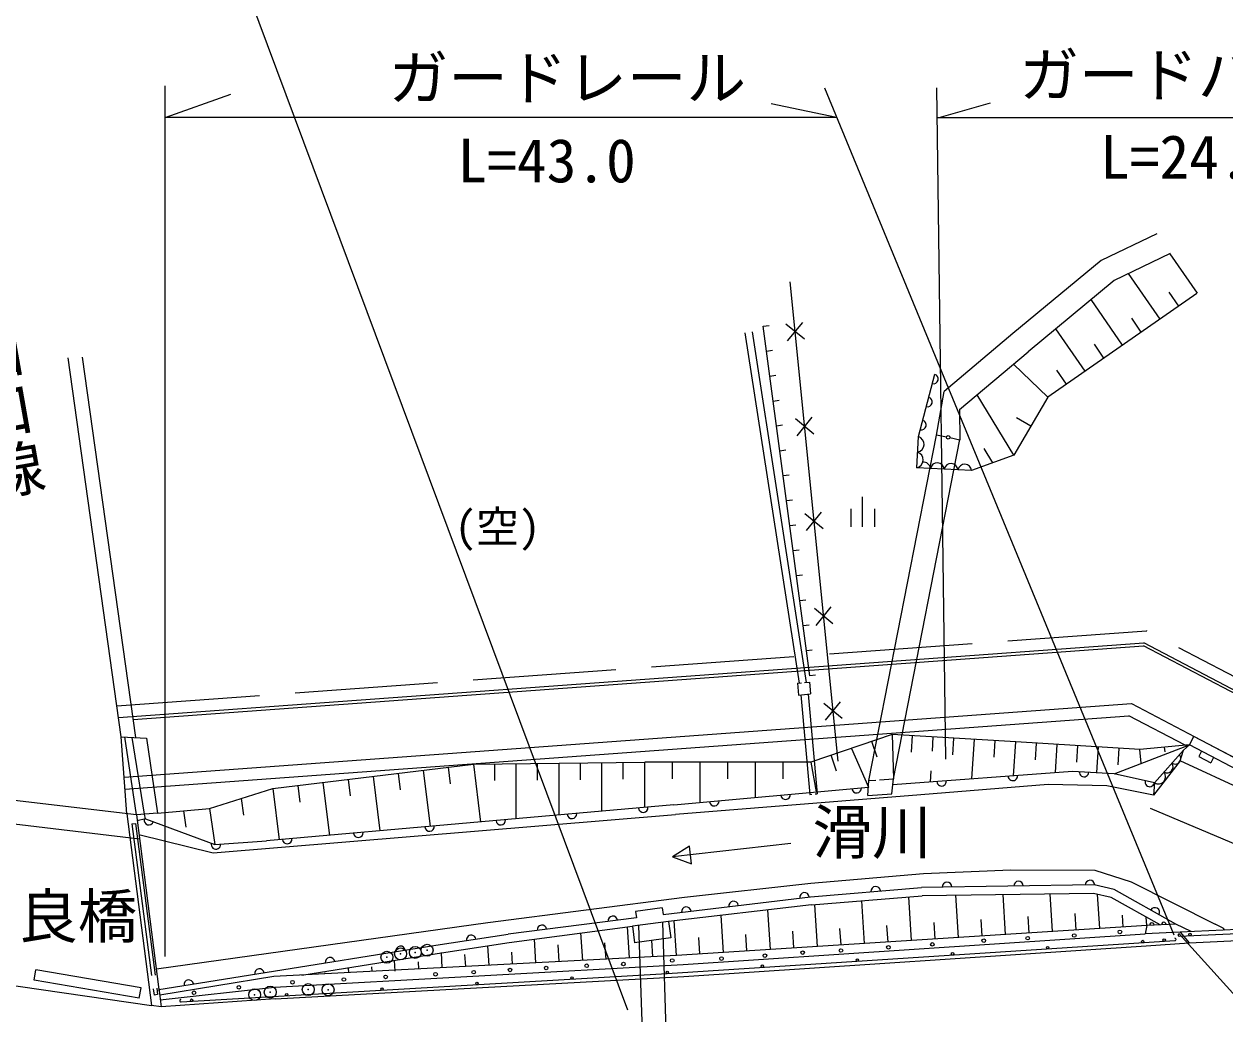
# Model space of a CAD drawing. Units: millimetres, scale not verified. Extents: x 40000 to 680000, y 20000 to 380000.
# Drawn here: x 496952 to 547366, y 298482 to 340020 of the extents above; entities that cross this region are included whole.
import ezdxf
from ezdxf.enums import TextEntityAlignment as Align

# ---------------------------------------------------------------- set-up
doc = ezdxf.new("R2010")
doc.units = ezdxf.units.MM
doc.header["$LTSCALE"] = 1000
doc.header["$PDMODE"] = 32
doc.header["$PDSIZE"] = 500
doc.linetypes.add('DASHED', pattern=[7.5, 6, -1.5])
for name, color, linetype, lineweight in [('M-BGD', 7, 'Continuous', 13), ('M-STR-HTXT', 7, 'Continuous', 13), ('M-STR-STR1', 1, 'Continuous', 13), ('名称未設定-25', 7, 'DASHED', 13)]:
    doc.layers.add(name, color=color, linetype=linetype, lineweight=lineweight)
doc.layers.add('M-BMK-HTXT', color=7, linetype='Continuous')
doc.styles.add('@ＭＳ ゴシック', font='')
doc.styles.add('ＭＳ ゴシック', font='')
doc.styles.get('@ＭＳ ゴシック').set_extended_font_data('@MS Gothic')
doc.styles.get('ＭＳ ゴシック').set_extended_font_data('MS Gothic')

msp = doc.modelspace()

# ---------------------------------------------------------------- linework, layer by layer
at = {"layer": 'M-BGD'}
for p, q in [((544502, 331223), (542164, 330101)), ((545066, 330385), (542708, 329253)), ((546209, 328733), (545063, 330383)), ((542164, 330101), (538460, 327033)), ((531123, 309095), (529111, 329209)), ((542708, 329253), (539101, 326266)), ((544639, 327642), (543317, 329545)), ((546188, 328719), (539928, 324369)), ((545424, 328188), (545025, 328763)), ((543069, 326551), (541745, 328456)), ((527984, 327343), (528232, 327376)), ((529935, 312670), (527984, 327343)), ((529708, 326796), (528934, 327429)), ((529004, 326725), (529638, 327499)), ((541499, 325460), (540268, 327232)), ((543854, 327097), (543454, 327672)), ((529504, 312369), (527229, 327062)), ((529803, 312396), (527526, 327108)), ((538460, 327033), (535583, 324605)), ((528124, 326295), (528371, 326328)), ((536228, 323841), (539101, 326266)), ((542284, 326006), (541884, 326580)), ((501029, 310111), (498805, 326009)), ((501639, 310080), (499406, 326043)), ((539928, 324369), (538494, 325753)), ((528263, 325247), (528511, 325280)), ((534500, 322708), (535180, 325321)), ((540713, 324914), (540314, 325489)), ((528402, 324199), (528650, 324232)), ((535254, 322775), (535583, 324605)), ((538509, 321923), (536959, 324458)), ((539928, 324369), (538509, 321923)), ((536228, 323841), (536231, 322561)), ((528789, 323184), (528542, 323151)), ((530106, 322816), (529332, 323449)), ((529402, 322745), (530036, 323519)), ((539219, 323146), (538613, 323497)), ((532422, 308274), (535254, 322775)), ((534428, 321402), (534500, 322708)), ((535670, 322684), (535254, 322775)), ((536231, 322561), (535815, 322652)), ((533454, 308341), (536236, 322584)), ((537618, 321605), (537252, 322202)), ((528929, 322136), (528681, 322103)), ((538509, 321923), (536726, 321286)), ((536726, 321286), (534428, 321402)), ((529068, 321088), (528820, 321055)), ((532156, 318928), (532156, 320178)), ((529207, 320040), (528960, 320007)), ((531656, 319678), (531656, 318928)), ((532656, 319678), (532656, 318928)), ((530504, 318836), (529730, 319469)), ((529800, 318765), (530434, 319539)), ((529347, 318991), (529099, 318958)), ((529486, 317943), (529238, 317910)), ((529625, 316895), (529378, 316862)), ((529765, 315847), (529517, 315814)), ((530902, 314855), (530128, 315489)), ((530198, 314785), (530832, 315559)), ((529904, 314799), (529656, 314766)), ((500916, 310918), (543964, 314049)), ((501532, 310842), (543939, 313927)), ((530043, 313751), (529796, 313718)), ((550406, 310539), (543939, 313927)), ((550470, 310641), (543964, 314049)), ((530183, 312703), (529935, 312670)), ((529420, 312361), (529583, 312376)), ((529420, 312361), (529465, 311863)), ((529720, 312388), (529918, 312406)), ((529918, 312406), (529963, 311908)), ((529465, 311863), (529963, 311908)), ((529565, 311872), (529942, 307697)), ((529864, 311899), (530241, 307724)), ((530596, 310805), (531230, 311579)), ((501151, 308417), (543435, 311504)), ((531300, 310875), (530526, 311508)), ((543435, 311504), (549125, 308523)), ((501188, 307918), (543329, 310995)), ((545689, 309759), (543329, 310995)), ((501029, 310111), (502098, 310057)), ((501262, 306886), (501029, 310111)), ((501672, 306838), (501181, 310104)), ((502013, 306866), (501487, 310088)), ((502098, 310057), (502556, 306910)), ((533397, 310208), (529981, 309047)), ((533397, 310208), (533454, 308341)), ((538583, 309900), (533397, 310208)), ((534210, 309462), (534253, 310160)), ((535085, 309509), (535121, 310107)), ((535947, 309355), (535990, 310054)), ((545872, 309776), (546058, 310130)), ((545872, 309776), (546058, 310130)), ((549125, 308523), (546058, 310130)), ((531689, 309627), (532402, 307999)), ((532768, 309255), (532543, 309918)), ((536744, 308343), (536846, 310007)), ((537671, 309255), (537714, 309953)), ((538495, 308475), (538583, 309900)), ((543793, 309581), (538583, 309900)), ((539408, 309148), (539451, 309847)), ((540247, 308607), (540319, 309794)), ((541145, 309042), (541188, 309741)), ((541990, 308608), (542056, 309687)), ((542708, 308563), (545872, 309776)), ((542708, 308563), (545872, 309776)), ((542882, 308936), (542925, 309634)), ((545872, 309776), (543793, 309581)), ((545872, 309776), (543793, 309581)), ((543847, 309000), (543793, 309581)), ((545622, 309551), (544404, 308174)), ((545622, 309551), (544404, 308174)), ((544851, 309479), (544833, 309678)), ((544851, 309479), (544833, 309678)), ((545486, 309107), (545622, 309551)), ((545486, 309107), (545622, 309551)), ((545872, 309776), (545622, 309551)), ((545872, 309776), (545622, 309551)), ((548910, 308184), (545872, 309776)), ((515814, 308961), (523007, 309042)), ((529981, 309047), (523007, 309042)), ((523009, 307142), (523007, 309042)), ((524170, 308343), (524170, 309042)), ((525333, 307354), (525332, 309043)), ((526495, 308344), (526494, 309044)), ((527658, 307566), (527657, 309045)), ((528819, 308346), (528819, 309046)), ((529981, 309047), (530199, 307798)), ((531060, 308674), (530835, 309337)), ((545486, 309107), (544369, 307665)), ((545486, 309107), (544369, 307665)), ((548266, 307814), (545486, 309107)), ((546379, 309510), (546263, 309289)), ((546263, 309289), (546769, 309024)), ((546885, 309245), (546769, 309024)), ((507398, 307940), (515814, 308961)), ((512658, 308578), (512742, 307884)), ((513710, 308706), (513996, 306350)), ((514762, 308834), (514846, 308139)), ((515814, 308961), (516108, 306536)), ((516714, 308271), (516713, 308971)), ((517614, 306669), (517613, 308981)), ((518512, 308291), (518512, 308991)), ((519413, 306828), (519411, 309001)), ((520311, 308311), (520310, 309011)), ((521211, 306987), (521209, 309022)), ((522109, 308332), (522108, 309032)), ((540970, 308661), (533426, 308093)), ((535005, 308212), (535034, 308682)), ((542708, 308563), (540970, 308661)), ((544404, 308174), (542708, 308563)), ((508450, 308068), (508534, 307373)), ((509502, 308196), (509771, 305977)), ((510554, 308323), (510638, 307628)), ((511606, 308451), (511883, 306163)), ((532376, 307651), (532422, 308274)), ((532422, 308274), (532709, 308293)), ((532859, 308302), (533454, 308341)), ((533383, 307716), (533454, 308341)), ((539948, 308116), (534593, 307671)), ((542411, 308060), (539948, 308116)), ((544369, 307665), (542411, 308060)), ((544404, 308174), (544369, 307665)), ((501672, 306838), (493698, 307771)), ((504733, 307104), (507398, 307940)), ((507398, 307940), (507658, 305790)), ((524234, 307254), (532402, 307999)), ((534593, 307671), (524294, 306855)), ((529942, 307697), (530017, 307704)), ((530166, 307718), (530241, 307724)), ((532376, 307651), (533383, 307716)), ((502556, 306910), (504733, 307104)), ((504733, 307104), (504957, 305592)), ((506065, 307522), (506168, 306830)), ((524234, 307254), (507129, 305743)), ((544230, 307121), (548164, 305454)), ((501804, 305815), (492945, 306865)), ((501262, 306886), (502301, 298834)), ((502556, 306910), (501672, 306838)), ((501672, 306838), (502632, 299397)), ((502045, 306669), (501704, 306586)), ((502045, 306669), (502013, 306866)), ((502045, 306669), (504957, 305592)), ((503644, 307007), (503747, 306315)), ((504886, 305248), (524294, 306855)), ((501479, 306453), (501628, 306473)), ((501479, 306453), (502303, 300092)), ((501628, 306473), (502452, 300108)), ((501778, 306013), (504886, 305248)), ((504957, 305592), (507129, 305743)), ((529146, 305630), (524178, 305069)), ((524881, 305526), (524178, 305069)), ((524965, 304780), (524881, 305526)), ((524178, 305069), (524965, 304780)), ((534711, 304369), (538377, 304533)), ((538377, 304533), (541907, 304515)), ((541907, 304515), (543434, 304027)), ((529981, 303975), (534711, 304369)), ((543434, 304027), (546951, 302252)), ((524680, 303376), (529981, 303975)), ((529966, 303403), (534632, 303794)), ((541880, 303894), (534632, 303794)), ((541843, 303543), (534649, 303444)), ((538157, 301815), (538051, 303491)), ((540132, 301941), (540031, 303519)), ((542586, 303373), (541843, 303543)), ((542713, 303703), (541880, 303894)), ((542106, 302067), (542015, 303504)), ((545296, 302254), (542713, 303703)), ((516416, 302314), (524680, 303376)), ((523781, 302654), (529966, 303403)), ((530002, 303055), (524011, 302364)), ((530002, 303055), (534649, 303444)), ((530259, 301313), (530148, 303067)), ((532234, 301439), (532120, 303233)), ((534208, 301564), (534092, 303398)), ((536183, 301690), (536070, 303464)), ((544640, 302221), (542586, 303373)), ((522661, 302517), (517274, 301828)), ((523744, 302930), (522626, 302783)), ((522626, 302783), (522661, 302517)), ((523744, 302930), (523781, 302654)), ((526310, 301062), (526211, 302618)), ((528285, 301187), (528179, 302845)), ((539145, 301878), (539100, 302577)), ((541119, 302004), (541074, 302702)), ((543094, 302129), (543062, 302628)), ((544081, 302192), (544058, 302547)), ((502507, 300369), (516416, 302314)), ((517323, 301481), (522489, 302165)), ((522371, 300833), (522288, 302139)), ((524011, 302364), (522489, 302165)), ((522489, 302165), (522579, 301471)), ((522752, 302200), (523112, 290999)), ((522752, 302200), (523112, 290999)), ((523748, 302330), (524134, 290314)), ((523748, 302330), (524134, 290314)), ((524011, 302364), (524102, 301670)), ((524336, 300936), (524243, 302391)), ((544081, 302192), (524336, 300936)), ((531247, 301376), (531202, 302074)), ((533221, 301501), (533177, 302200)), ((535196, 301627), (535151, 302326)), ((537170, 301753), (537126, 302451)), ((544081, 302192), (544019, 301844)), ((545296, 302254), (544081, 302192)), ((545944, 301938), (545296, 302254)), ((545448, 301745), (556158, 302258)), ((547286, 302084), (546951, 302252)), ((547302, 302066), (547286, 302084)), ((547366, 301999), (547302, 302066)), ((514235, 301364), (517274, 301828)), ((514290, 301018), (517323, 301481)), ((518441, 300626), (518377, 301621)), ((520406, 300729), (520332, 301880)), ((524102, 301670), (522579, 301471)), ((523353, 300884), (523309, 301583)), ((523956, 300179), (545265, 301560)), ((524619, 300553), (544019, 301844)), ((525323, 300999), (525279, 301697)), ((527298, 301125), (527253, 301823)), ((529272, 301250), (529228, 301949)), ((545479, 301918), (544019, 301844)), ((545479, 301918), (545859, 301467)), ((545859, 301467), (556115, 301960)), ((506723, 300160), (514235, 301364)), ((508615, 300109), (514290, 301018)), ((514510, 300419), (514470, 301056)), ((515493, 300471), (515461, 300970)), ((516475, 300522), (516423, 301344)), ((517458, 300574), (517426, 301073)), ((519423, 300678), (519379, 301376)), ((521384, 300770), (521339, 301468)), ((524649, 300053), (544052, 301345)), ((544052, 301345), (545859, 301467)), ((488824, 300791), (502301, 298834)), ((524336, 300936), (507443, 300047)), ((507463, 299612), (524619, 300553)), ((512531, 300282), (512503, 300732)), ((513528, 300367), (513509, 300667)), ((497377, 299897), (497453, 300340)), ((501866, 299584), (497453, 300340)), ((502617, 299513), (506723, 300160)), ((507443, 300047), (502648, 299276)), ((503542, 298984), (523956, 300179)), ((507491, 299112), (524649, 300053)), ((507491, 299112), (524649, 300053)), ((509598, 300161), (509594, 300210)), ((510580, 300212), (510567, 300422)), ((511563, 300264), (511550, 300464)), ((501789, 299140), (497377, 299897)), ((501789, 299140), (501866, 299584)), ((502374, 299543), (502409, 299274)), ((502523, 299558), (502557, 299294)), ((502610, 299566), (502711, 298782)), ((502674, 299071), (507463, 299612)), ((502557, 299294), (502409, 299274)), ((507491, 299112), (502711, 298782)), ((502711, 298782), (502301, 298834))]:
    msp.add_line(p, q, dxfattribs=at)
for centre, radius in [((535745, 322680), 75), ((542954, 301924), 75), ((535080, 301403), 75), ((537240, 301558), 75), ((539083, 301663), 75), ((541037, 301774), 75), ((543911, 301522), 50), ((544813, 301580), 50), ((545895, 301816), 50), ((528052, 300928), 75), ((529639, 301056), 75), ((531245, 301144), 75), ((533238, 301278), 75), ((535928, 301005), 50), ((539920, 301263), 50), ((518872, 300411), 75), ((520573, 300505), 75), ((522113, 300578), 75), ((524162, 300727), 75), ((526230, 300805), 75), ((527945, 300487), 50), ((531936, 300746), 50), ((510380, 299929), 75), ((512132, 300037), 75), ((514228, 300148), 75), ((515829, 300236), 75), ((517352, 300328), 75), ((519960, 299995), 50), ((523953, 300229), 50), ((505970, 299601), 75), ((508223, 299814), 75), ((511974, 299527), 50), ((515967, 299761), 50), ((503988, 299060), 50), ((504085, 299372), 75), ((507981, 299294), 50)]:
    msp.add_circle(centre, radius, dxfattribs=at)
for centre, radius, start, end in [((535129, 325127), 200, 255.4264, 75.4263), ((534878, 324160), 200, 255.4264, 75.4263), ((534626, 323192), 200, 255.4264, 75.4263), ((534393, 322386), 339, 282.018, 71.612), ((534357, 321733), 339, 282.018, 71.612), ((534713, 321347), 290, 5.1267, 96.1883), ((535287, 321318), 290, 5.1267, 169.0934), ((535862, 321289), 290, 5.1267, 169.0934), ((536437, 321260), 290, 5.1267, 169.0934), ((545260, 309217), 250, 240.096, 36.9208), ((545260, 309217), 250, 240.096, 36.9208), ((541450, 308634), 200, 176.773, 356.773), ((544560, 308445), 313, 240.096, 36.9208), ((544560, 308445), 313, 240.096, 36.9208), ((544935, 308850), 250, 240.096, 36.9208), ((544935, 308850), 250, 240.096, 36.9208), ((535466, 308246), 200, 184.3095, 4.3096), ((538458, 308472), 200, 184.3095, 4.3096), ((544209, 308219), 200, 167.0664, 347.0664), ((528916, 307681), 200, 185.2157, 5.2157), ((531904, 307954), 200, 185.2157, 5.2157), ((522941, 307139), 200, 185.0456, 5.0456), ((525929, 307408), 200, 185.2157, 5.2157), ((502191, 306615), 200, 167.9654, 339.7003), ((516964, 306612), 200, 185.0456, 5.0456), ((519953, 306876), 200, 185.0456, 5.0456), ((510987, 306084), 200, 185.0456, 5.0456), ((513976, 306348), 200, 185.0456, 5.0456), ((505008, 305595), 200, 165.6415, 3.9978), ((507999, 305820), 200, 185.0456, 5.0456), ((535697, 303809), 200, 0.7881, 180.7881), ((538697, 303850), 200, 0.7881, 180.7881), ((541697, 303891), 200, 0.7881, 180.7881), ((529716, 303373), 200, 6.9086, 186.9085), ((532704, 303633), 200, 4.7877, 184.7877), ((526737, 303012), 200, 6.9086, 186.9085), ((521669, 302390), 200, 7.2904, 187.2904), ((524752, 302772), 200, 6.9086, 186.9085), ((544424, 302743), 200, 330.7107, 150.7107), ((518693, 302009), 200, 7.2904, 187.2904), ((544298, 302203), 100, 2.912, 182.9121), ((544797, 302229), 100, 2.912, 182.9121), ((515723, 301591), 200, 8.6788, 188.6789), ((545262, 301610), 50, 273.7073, 93.7073), ((545445, 301795), 50, 92.7432, 272.7433), ((512759, 301127), 200, 9.104, 189.1039), ((509797, 300653), 200, 9.104, 189.1039), ((506835, 300178), 200, 9.104, 189.1039), ((503871, 299711), 200, 8.9553, 188.9553), ((503539, 299034), 50, 93.3509, 273.3509)]:
    msp.add_arc(centre, radius, start, end, dxfattribs=at)
for p in [(512184, 300860), (512758, 301000), (513377, 301062), (513873, 301155), (506634, 299291), (507289, 299397), (508884, 299505), (509716, 299499)]:
    msp.add_point(p, dxfattribs=at)
at = {"layer": 'M-STR-HTXT'}
for p, q in [((522293, 298645), (503793, 348217)), ((502873, 300894), (502873, 337420)), ((545238, 301789), (530567, 337327)), ((535648, 309179), (535265, 337339)), ((502873, 336093), (505633, 337076)), ((531058, 336093), (528313, 336668)), ((535361, 336093), (537516, 336716)), ((531058, 336093), (502873, 336093)), ((535282, 336093), (556337, 336093))]:
    msp.add_line(p, q, dxfattribs=at)
at = {"layer": 'M-STR-STR1'}
for p, q in [((555681, 302359), (545479, 301918)), ((545443, 301845), (553949, 292426))]:
    msp.add_line(p, q, dxfattribs=at)
at = {"layer": '名称未設定-25'}
for p, q in [((500847, 311414), (544070, 314558)), ((550739, 311064), (544070, 314558)), ((545689, 309759), (545872, 309776))]:
    msp.add_line(p, q, dxfattribs=at)

# ---------------------------------------------------------------- texts
at = {"layer": 'M-BGD', "style": 'ＭＳ ゴシック'}
for s, height, p in [('(空)', 1320, (515031, 317871)), ('滑川', 1833, (530050, 304653)), ('下高良橋', 1833, (491708, 301117))]:
    msp.add_text(s, height=height, rotation=0.01, dxfattribs=at).set_placement(p, align=Align.BOTTOM_LEFT)
at = {"layer": 'M-BMK-HTXT', "style": '@ＭＳ ゴシック'}
msp.add_text('市道高良神田口線', height=1833, rotation=280.046, dxfattribs=at).set_placement((495280, 319824), align=Align.BOTTOM_RIGHT)
at = {"layer": 'M-STR-HTXT', "style": 'ＭＳ ゴシック'}
for s, p in [('ガードレール', (512257, 336296)), ('ガードパイプ', (538734, 336424)), ('L=24.0', (542122, 332981)), ('L=43.0', (515151, 332825))]:
    msp.add_text(s, height=1833, dxfattribs=at).set_placement(p, align=Align.BOTTOM_LEFT)

doc.saveas('drawing.dxf')
